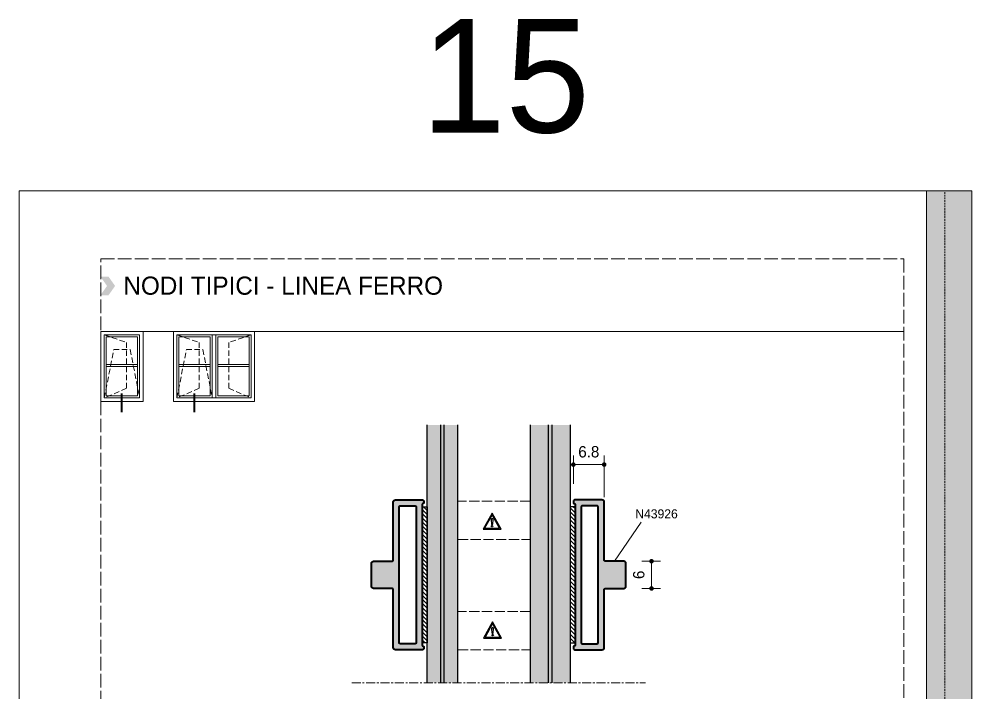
# Model space of a CAD drawing. Header units: millimetres. Extents: x -8 to 2550, y -393 to 1062.
# Drawn here: x 1040 to 1250, y -206.7 to -58.2 of the extents above; entities that cross this region are included whole.
import ezdxf

# ---------------------------------------------------------------- set-up
doc = ezdxf.new("R2010")
doc.units = ezdxf.units.MM
doc.header["$LTSCALE"] = 0.25
doc.header["$MEASUREMENT"] = 0
for name, pattern in [('ACAD_ISO02W100', [15, 12, -3]), ('CENTER', [50.8, 31.75, -6.35, 6.35, -6.35]), ('DOT2', [0.125, 0, -0.125]), ('HIDDEN', [9.525, 6.35, -3.175])]:
    doc.linetypes.add(name, pattern=pattern)
doc.layers.get('0').update_dxf_attribs({"lineweight": 5})
doc.layers.get('Defpoints').update_dxf_attribs({"lineweight": 5})
for name, color, linetype, lineweight in [('01_Aluminum', 4, 'Continuous', 40), ('01_Axis', 1, 'CENTER', 15), ('01_Fill Glass', 254, 'Continuous', 0), ('01_Fill Plastic', 253, 'Continuous', 0), ('01_Glazing', 6, 'Continuous', 25), ('01_Index Image', 3, 'Continuous', 18), ('01_Ox sup', 7, 'ACAD_ISO02W100', 9), ('01_Text', 40, 'Continuous', 25), ('01_Thin line', 8, 'Continuous', 9)]:
    doc.layers.add(name, color=color, linetype=linetype, lineweight=lineweight)
doc.layers.add('01_Fill Aluminum', color=7, linetype='Continuous', lineweight=0, true_color=0xdcdcdc)
doc.layers.add('01_Fill Border Red', color=7, linetype='Continuous', lineweight=20, true_color=0xe2001a)
doc.layers.add('02_Block Frame', color=7, linetype='Continuous', lineweight=5, true_color=0xe2001a, plot=False)
doc.layers.add('02_Layout Grid', color=252, linetype='DOT2', lineweight=5, plot=False, transparency=0.5)
doc.layers.add('GROSSA', color=4, linetype='Continuous')
doc.styles.add('ALUK Main&Secondary Titles', font='GOTHIC.TTF')
doc.styles.add('Aluk Text', font='GOTHIC.TTF')
doc.dimstyles.new('ALUK Manual 1-1', dxfattribs={"dimtxt": 2.5, "dimasz": 1, "dimexe": 2, "dimexo": 4, "dimgap": 1.5, "dimtad": 3, "dimdec": 1, "dimdsep": 46, "dimtxsty": 'Aluk Text', "dimblk": 'DOT', "dimcen": 0, "dimclrd": 256, "dimclre": 256, "dimclrt": 2, "dimaunit": 1, "dimadec": 0, "dimazin": 0, "dimtfac": 0.7, "dimtdec": 1, "dimtmove": 0, "dimatfit": 3, "dimldrblk": 'DOT', "dimfxl": 1, "dimtolj": 2, "dimlwd": -1, "dimlwe": -1, "dimarcsym": 0})

# ---------------------------------------------------------------- blocks, each defined once
blk = doc.blocks.new('_Dot')
at = {"color": 0, "linetype": 'ByBlock', "lineweight": -2}
blk.add_line((-0.5, 0), (-1, 0), dxfattribs=at)
at = {"color": 0, "linetype": 'ByBlock', "const_width": 0.5}
blk.add_lwpolyline([(-0.25, 0, 1), (0.25, 0, 1)], format="xyb", close=True, dxfattribs=at)
blk = doc.blocks.new('*D209')
at = {"layer": '01_Fill Plastic', "ltscale": 0.25, "transparency": 16777216}
for p, q in [((1177.26, -177.66), (1181.39, -177.66)), ((1179.39, -178.66), (1179.39, -182.66)), ((1177.26, -183.66), (1181.39, -183.66))]:
    blk.add_line(p, q, dxfattribs=at)
at = {"layer": 'Defpoints', "color": 0, "ltscale": 0.25, "transparency": 16777216}
for p in [(1173.26, -177.66), (1173.26, -183.66), (1179.39, -183.66)]:
    blk.add_point(p, dxfattribs=at)
at = {"layer": '01_Fill Plastic', "ltscale": 0.25, "transparency": 16777216}
for p, rotation in [((1179.39, -177.66), 90), ((1179.39, -183.66), 270)]:
    blk.add_blockref('_Dot', p, dxfattribs=dict(at, rotation=rotation))
at = {"layer": '01_Fill Plastic', "color": 2, "ltscale": 0.25, "transparency": 16777216, "insert": (1176.58, -180.66), "char_height": 2.5, "attachment_point": 5, "rotation": 90, "style": 'Aluk Text'}
blk.add_mtext('\\A2;6', dxfattribs=at)
blk = doc.blocks.new('*D208')
at = {"layer": '01_Fill Plastic', "ltscale": 0.25, "transparency": 16777216}
for p, q in [((1162.16, -160.61), (1162.16, -154.37)), ((1168.96, -163.51), (1168.96, -154.37)), ((1163.16, -156.37), (1167.96, -156.37))]:
    blk.add_line(p, q, dxfattribs=at)
at = {"layer": 'Defpoints', "color": 0, "ltscale": 0.25, "transparency": 16777216}
for p in [(1168.96, -156.37), (1162.16, -164.61), (1168.96, -167.51)]:
    blk.add_point(p, dxfattribs=at)
at = {"layer": '01_Fill Plastic', "ltscale": 0.25, "transparency": 16777216, "rotation": 180}
blk.add_blockref('_Dot', (1162.16, -156.37), dxfattribs=at)
at = {"layer": '01_Fill Plastic', "ltscale": 0.25, "transparency": 16777216}
blk.add_blockref('_Dot', (1168.96, -156.37), dxfattribs=at)
at = {"layer": '01_Fill Plastic', "color": 2, "ltscale": 0.25, "transparency": 16777216, "insert": (1165.56, -153.56), "char_height": 2.5, "attachment_point": 5, "style": 'Aluk Text'}
blk.add_mtext('\\A2;6.8', dxfattribs=at)

msp = doc.modelspace()

# ---------------------------------------------------------------- hatches: boundary and pattern name
at = {"layer": '01_Fill Aluminum'}
h = msp.add_hatch(color=256, dxfattribs=at)
h.paths.add_polyline_path([(1122.138, -177.658), (1118.138, -177.658, 0.4142136), (1117.638, -178.158), (1117.638, -183.158, 0.4142136), (1118.138, -183.658), (1122.138, -183.658, -0.4142136), (1122.438, -183.958), (1122.438, -196.658, 0.4142136), (1122.938, -197.158), (1128.938, -197.158, 0.4142136), (1129.238, -196.858), (1129.238, -196.558, 0.413732), (1129.039, -196.358, -0.413732), (1128.838, -196.158), (1128.838, -165.157, -0.413732), (1129.038, -164.957), (1129.039, -164.957, 0.413732), (1129.238, -164.757), (1129.238, -164.458, 0.4142136), (1128.938, -164.158), (1122.938, -164.158, 0.4142136), (1122.438, -164.658), (1122.438, -177.358, -0.4142136)])
h.paths.add_polyline_path([(1123.738, -165.757), (1123.738, -195.557, 0.4137966), (1124.038, -195.857), (1127.238, -195.861, 0.4142136), (1127.538, -195.561), (1127.538, -165.761, 0.4142136), (1127.238, -165.461), (1124.039, -165.457, 0.4146307)], flags=16)
h.paths.add_polyline_path([(1168.958, -177.358), (1168.958, -164.658, 0.4142136), (1168.458, -164.158), (1162.458, -164.158, 0.4142136), (1162.158, -164.458), (1162.158, -164.757, 0.4142144), (1162.358, -164.957, -0.4142136), (1162.558, -165.157), (1162.558, -196.157, -0.4146937), (1162.358, -196.358, 0.413732), (1162.158, -196.558), (1162.158, -196.858, 0.4142136), (1162.458, -197.158), (1168.458, -197.158, 0.4142136), (1168.958, -196.658), (1168.958, -183.958, -0.4142136), (1169.258, -183.658), (1173.258, -183.658, 0.4142136), (1173.758, -183.158), (1173.758, -178.158, 0.4142136), (1173.258, -177.658), (1169.258, -177.658, -0.4142136)])
h.paths.add_polyline_path([(1167.658, -195.557, -0.4137966), (1167.359, -195.857), (1164.159, -195.861, -0.4150479), (1163.858, -195.561), (1163.858, -165.761, -0.4133797), (1164.158, -165.461), (1167.358, -165.457, -0.4146307), (1167.658, -165.757)], flags=16)
at = {"layer": '01_Fill Border Red', "ltscale": 0.25}
h = msp.add_hatch(color=256, dxfattribs=at)
h.dxf.hatch_style = 1
h.paths.add_polyline_path([(1240, -286), (1240, -96), (1250, -96), (1250, -286)])
at = {"layer": '01_Fill Glass', "ltscale": 0.25}
h = msp.add_hatch(color=256, dxfattribs=at)
h.dxf.hatch_style = 1
h.paths.add_polyline_path([(1132.938, -147.629), (1129.938, -147.629), (1129.938, -204.425), (1132.938, -204.425)])
h.paths.add_polyline_path([(1133.698, -147.629), (1132.938, -147.629), (1132.938, -204.425), (1133.698, -204.425)])
h.paths.add_polyline_path([(1136.698, -147.629), (1133.698, -147.629), (1133.698, -204.425), (1136.698, -204.425)])
h.paths.add_polyline_path([(1161.458, -147.629), (1157.458, -147.629), (1157.458, -204.425), (1161.458, -204.425)])
h.paths.add_polyline_path([(1157.458, -147.629), (1156.698, -147.629), (1156.698, -204.425), (1157.458, -204.425)])
h.paths.add_polyline_path([(1156.698, -147.629), (1152.698, -147.629), (1152.698, -204.425), (1156.698, -204.425)])
at = {"layer": 'GROSSA'}
h = msp.add_hatch(dxfattribs=at)
h.set_pattern_fill('ANSI31', color=1, scale=0.2, angle=-90)
h.set_pattern_definition([(315, (997.48976, -70.8478), (0.4490128, 0.4490128), [])])
h.paths.add_polyline_path([(1129.938, -195.658), (1128.838, -195.658), (1128.838, -165.658), (1129.938, -165.658)])
h = msp.add_hatch(dxfattribs=at)
h.set_pattern_fill('ANSI31', color=1, scale=0.2, angle=-90)
h.set_pattern_definition([(315, (995.48976, -70.8478), (0.4490128, 0.4490128), [])])
h.paths.add_polyline_path([(1161.458, -195.658), (1162.558, -195.658), (1162.558, -165.658), (1161.458, -165.658)])

# ---------------------------------------------------------------- linework, layer by layer
at = {"layer": '01_Aluminum'}
for p, q in [((1062.682, -144.817), (1062.682, -140.688)), ((1078.682, -144.817), (1078.682, -140.688))]:
    msp.add_line(p, q, dxfattribs=at)
for points in [[(1118.138, -177.658), (1122.138, -177.658, 0.4142136), (1122.438, -177.358), (1122.438, -164.658, -0.4142136), (1122.938, -164.158), (1128.938, -164.158, -0.4142136), (1129.238, -164.458), (1129.238, -164.757, -0.413732), (1129.039, -164.957), (1129.038, -164.957, 0.413732), (1128.838, -165.157), (1128.838, -196.158, 0.413732), (1129.039, -196.358, -0.413732), (1129.238, -196.558), (1129.238, -196.858, -0.4142136), (1128.938, -197.158), (1122.938, -197.158, -0.4142136), (1122.438, -196.658), (1122.438, -183.958, 0.4142136), (1122.138, -183.658), (1118.138, -183.658, -0.4142136), (1117.638, -183.158), (1117.638, -178.158, -0.4142136)], [(1127.238, -195.861), (1124.038, -195.857, -0.4138004), (1123.738, -195.557), (1123.738, -165.757, -0.4146268), (1124.039, -165.457), (1127.238, -165.461, -0.4142136), (1127.538, -165.761), (1127.538, -195.561, -0.4142136)], [(1173.258, -177.658), (1169.258, -177.658, -0.4142136), (1168.958, -177.358), (1168.958, -164.658, 0.4142136), (1168.458, -164.158), (1162.458, -164.158, 0.4142136), (1162.158, -164.458), (1162.158, -164.757, 0.413732), (1162.358, -164.957), (1162.359, -164.957, -0.413732), (1162.558, -165.157), (1162.558, -196.158, -0.413732), (1162.358, -196.358, 0.413732), (1162.158, -196.558), (1162.158, -196.858, 0.4142136), (1162.458, -197.158), (1168.458, -197.158, 0.4142136), (1168.958, -196.658), (1168.958, -183.958, -0.4142136), (1169.258, -183.658), (1173.258, -183.658, 0.4142136), (1173.758, -183.158), (1173.758, -178.158, 0.4142136)], [(1164.158, -195.861), (1167.359, -195.857, 0.4138004), (1167.658, -195.557), (1167.658, -165.757, 0.4146268), (1167.358, -165.457), (1164.158, -165.461, 0.4142136), (1163.858, -165.761), (1163.858, -195.561, 0.4142136)]]:
    msp.add_lwpolyline(points, format="xyb", close=True, dxfattribs=at)
at = {"layer": '01_Axis', "ltscale": 0.25}
msp.add_lwpolyline([(1113.305, -204.425), (1178.091, -204.425)], dxfattribs=at)
at = {"layer": '01_Fill Border Red'}
for points in [[(1061.141, -116.96), (1059.412, -116.96), (1059.73, -114.96), (1058, -114.96)], [(1061.141, -117.029), (1059.412, -117.029), (1059.73, -115.029), (1058, -115.029)], [(1059.73, -118.96), (1058, -118.96), (1061.141, -116.96), (1059.412, -116.96)], [(1059.73, -119.029), (1058, -119.029), (1061.141, -117.029), (1059.412, -117.029)]]:
    msp.add_solid(points, dxfattribs=at)
at = {"layer": '01_Glazing', "ltscale": 0.25}
for p, q in [((1132.938, -204.425), (1132.938, -147.629)), ((1133.698, -204.425), (1133.698, -147.629)), ((1136.698, -204.425), (1136.698, -147.629)), ((1152.698, -204.425), (1152.698, -147.629)), ((1156.698, -204.425), (1156.698, -147.629)), ((1157.458, -204.425), (1157.458, -147.629))]:
    msp.add_line(p, q, dxfattribs=at)
at = {"layer": '01_Glazing'}
for points in [[(1129.938, -204.425), (1129.938, -147.629)], [(1161.458, -147.629), (1161.458, -204.425)]]:
    msp.add_lwpolyline(points, dxfattribs=at)
at = {"layer": '01_Index Image'}
for p, q in [((1082.579, -127.784), (1082.579, -141.684)), ((1083.341, -127.784), (1083.341, -141.684))]:
    msp.add_line(p, q, dxfattribs=at)
at = {"layer": '01_Index Image', "ltscale": 0.25}
for p, q in [((1059.232, -134.286), (1066.131, -134.286)), ((1075.232, -134.286), (1082.131, -134.286)), ((1083.789, -134.286), (1090.688, -134.286)), ((1059.232, -134.734), (1066.131, -134.734)), ((1075.232, -134.734), (1082.131, -134.734)), ((1083.789, -134.734), (1090.688, -134.734))]:
    msp.add_line(p, q, dxfattribs=at)
for points in [[(1058, -142.468), (1067.363, -142.468), (1067.363, -127), (1058, -127)], [(1058.784, -141.684), (1066.579, -141.684), (1066.579, -127.784), (1058.784, -127.784)], [(1074, -142.468), (1091.92, -142.468), (1091.92, -127), (1074, -127)], [(1074.784, -141.684), (1091.136, -141.684), (1091.136, -127.784), (1074.784, -127.784)], [(1059.232, -141.236), (1066.131, -141.236), (1066.131, -128.232), (1059.232, -128.232)], [(1075.232, -141.236), (1082.131, -141.236), (1082.131, -128.232), (1075.232, -128.232)], [(1083.789, -141.236), (1090.688, -141.236), (1090.688, -128.232), (1083.789, -128.232)]]:
    msp.add_lwpolyline(points, close=True, dxfattribs=at)
at = {"layer": '01_Index Image', "linetype": 'HIDDEN', "ltscale": 0.75}
for points in [[(1058.784, -127.784), (1063.682, -129.437), (1063.682, -139.544), (1058.784, -141.684)], [(1074.784, -127.784), (1079.682, -129.437), (1079.682, -139.544), (1074.784, -141.684)], [(1091.136, -127.784), (1086.238, -129.437), (1086.238, -139.544), (1091.136, -141.684)], [(1058.784, -141.684), (1060.874, -131.02), (1064.49, -131.02), (1066.579, -141.684)], [(1074.784, -141.684), (1076.874, -131.02), (1080.49, -131.02), (1082.579, -141.684)]]:
    msp.add_lwpolyline(points, dxfattribs=at)
at = {"layer": '01_Ox sup', "ltscale": 0.75}
for points in [[(1136.698, -172.902), (1152.698, -172.902), (1152.698, -164.42), (1136.698, -164.42)], [(1136.698, -197.201), (1152.698, -197.201), (1152.698, -188.719), (1136.698, -188.719)]]:
    msp.add_lwpolyline(points, close=True, dxfattribs=at)
at = {"layer": '01_Text'}
for points in [[(1144.263, -167.035), (1142.284, -170.598), (1146.242, -170.598)], [(1142.61, -170.406), (1145.916, -170.406), (1144.263, -167.43)], [(1144.37, -191.024), (1142.391, -194.586), (1146.35, -194.586)], [(1142.717, -194.394), (1146.024, -194.394), (1144.37, -191.418)]]:
    msp.add_lwpolyline(points, close=True, dxfattribs=at)
for points in [[(1144.03, -168.549), (1144.104, -169.429, 1), (1144.41, -169.429), (1144.483, -168.549, 1.1818182)], [(1144.138, -192.537), (1144.211, -193.417, 1), (1144.518, -193.417), (1144.591, -192.537, 1.1818182)]]:
    msp.add_lwpolyline(points, format="xyb", close=True, dxfattribs=at)
for centre in [(1144.263, -169.946), (1144.37, -193.935)]:
    msp.add_circle(centre, 0.153, dxfattribs=at)
at = {"layer": '01_Thin line'}
msp.add_line((1171.258, -177.658), (1177.124, -169.044), dxfattribs=at)
at = {"layer": '02_Block Frame'}
msp.add_line((1240, -286), (1240, -96), dxfattribs=at)
msp.add_lwpolyline([(1040, -393), (1040, -96), (1250, -96), (1250, -393)], close=True, dxfattribs=at)
at = {"layer": '02_Block Frame', "linetype": 'ACAD_ISO02W100'}
for points in [[(1058, -378), (1058, -111), (1235, -111), (1235, -378)], [(1058, -127), (1235, -127), (1235, -127), (1058, -127)]]:
    msp.add_lwpolyline(points, close=True, dxfattribs=at)
at = {"layer": '02_Layout Grid', "linetype": 'HIDDEN', "ltscale": 0.25}
msp.add_line((1244, -286), (1244, -96), dxfattribs=at)
at = {"layer": 'GROSSA', "color": 1}
for points in [[(1128.838, -195.654), (1128.838, -165.654), (1129.938, -165.654), (1129.938, -195.654)], [(1162.558, -195.654), (1162.558, -165.654), (1161.458, -165.654), (1161.458, -195.654)]]:
    msp.add_lwpolyline(points, close=True, dxfattribs=at)

# ---------------------------------------------------------------- texts
at = {"layer": '01_Text', "style": 'Aluk Text'}
msp.add_text('15', height=25, dxfattribs=at).set_placement((1128.63, -83.182))
at = {"layer": '01_Text', "insert": (1062.999, -116.96), "char_height": 4, "attachment_point": 4, "style": 'ALUK Main&Secondary Titles'}
msp.add_mtext_dynamic_manual_height_columns('{\\fPoppins|b0|i0|c0|p2;NODI TIPICI - LINEA FERRO}', width=120.62971, gutter_width=15, heights=[0], dxfattribs=at)
at = {"layer": '01_Text', "insert": (1175.804, -166.218), "char_height": 2, "width": 12.36837, "attachment_point": 1, "style": 'Aluk Text'}
msp.add_mtext('N43926', dxfattribs=at)

# ---------------------------------------------------------------- dimensions: what is measured, and where the dimension line sits
at = {"layer": '01_Fill Plastic', "ltscale": 0.25}
dim = msp.add_linear_dim(base=(1168.958, -156.373), p1=(1162.158, -164.608), p2=(1168.958, -167.513), dimstyle='ALUK Manual 1-1', override={"dimfxl": 0}, dxfattribs=at)
dim.commit()
dim.dimension.update_dxf_attribs({"geometry": '*D208', "text_midpoint": (1165.558, -156.373), "dimtype": 160})
dim = msp.add_linear_dim(base=(1179.393, -183.658), p1=(1173.258, -177.658), p2=(1173.258, -183.658), angle=90, dimstyle='ALUK Manual 1-1', override={"dimfxl": 0}, dxfattribs=at)
dim.commit()
dim.dimension.update_dxf_attribs({"geometry": '*D209', "text_midpoint": (1176.58, -180.658)})

doc.saveas('drawing.dxf')
